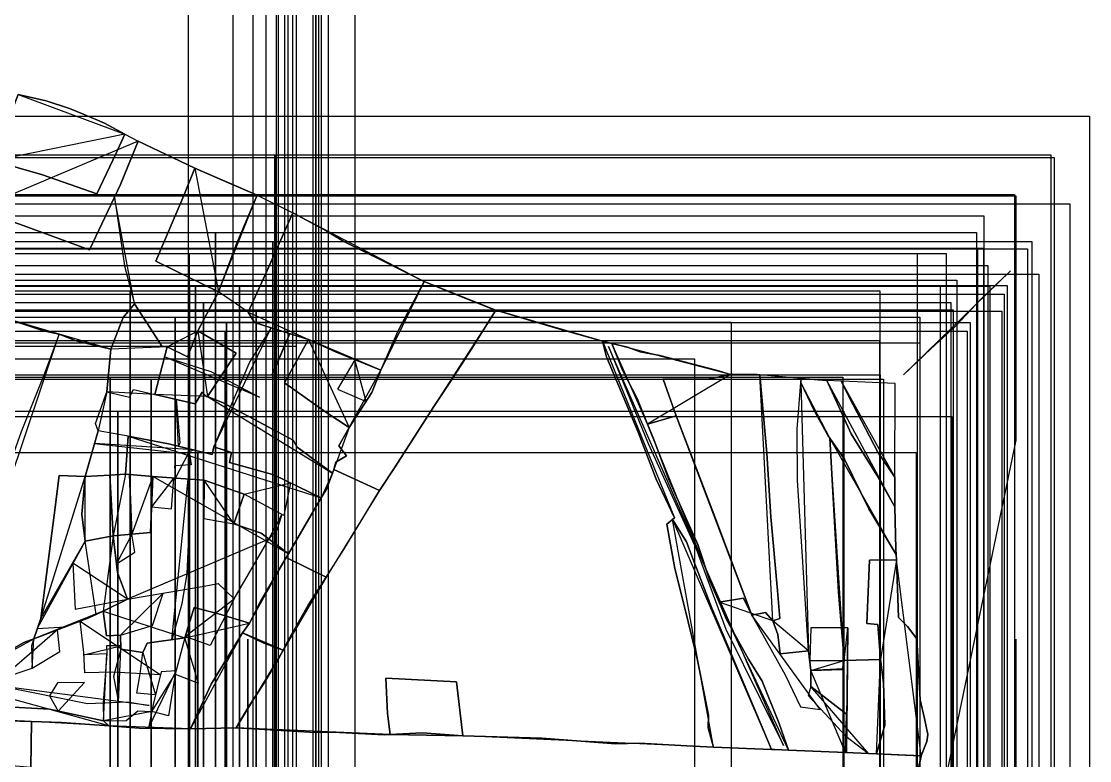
# Model space of a CAD drawing. Extents: x -6790 to 12600, y -1098 to 2171.
# Drawn here: x 893.7 to 1089.3, y 618.6 to 754 of the extents above; entities that cross this region are included whole.
import ezdxf

# ---------------------------------------------------------------- set-up
doc = ezdxf.new("R2010")
doc.units = 0

msp = doc.modelspace()

# ---------------------------------------------------------------- linework, layer by layer
for points in [[(-27.13, -2.81), (-27.13, 1314.19), (941.87, 1314.19), (941.87, -2.81), (-27.13, -2.81)], [(-21.44, -2.76), (-21.44, 1314.24), (947.56, 1314.24), (947.56, -2.76), (-21.44, -2.76)], [(-20.89, -4.65), (-20.89, 1312.35), (948.11, 1312.35), (948.11, -4.65), (-20.89, -4.65)], [(-19.15, -2.79), (-19.15, 1314.21), (949.85, 1314.21), (949.85, -2.79), (-19.15, -2.79)], [(-25.01, -6.95), (-25.01, 1310.05), (943.99, 1310.05), (943.99, -6.95), (-25.01, -6.95)], [(-30.54, -8.83), (-30.54, 1308.17), (938.46, 1308.17), (938.46, -8.83), (-30.54, -8.83)], [(-20.41, -9.69), (-20.41, 1307.31), (948.59, 1307.31), (948.59, -9.69), (-20.41, -9.69)], [(-20.41, -9.69), (-20.41, 1307.31), (948.59, 1307.31), (948.59, -9.69), (-20.41, -9.69)], [(-25.66, -10.58), (-25.66, 1306.42), (943.34, 1306.42), (943.34, -10.58), (-25.66, -10.58)], [(-21.91, -10.87), (-21.91, 1306.13), (947.09, 1306.13), (947.09, -10.87), (-21.91, -10.87)], [(-21.47, -12.37), (-21.47, 1304.63), (947.53, 1304.63), (947.53, -12.37), (-21.47, -12.37)], [(-44.73, -13.6), (-44.73, 1303.4), (924.27, 1303.4), (924.27, -13.6), (-44.73, -13.6)], [(-27.13, -14.33), (-27.13, 1302.67), (941.87, 1302.67), (941.87, -14.33), (-27.13, -14.33)], [(-26.52, -14.12), (-26.52, 1302.88), (942.48, 1302.88), (942.48, -14.12), (-26.52, -14.12)], [(-28.62, -15.9), (-28.62, 1301.1), (940.38, 1301.1), (940.38, -15.9), (-28.62, -15.9)], [(-28.25, -14.91), (-28.25, 1302.09), (940.75, 1302.09), (940.75, -14.91), (-28.25, -14.91)], [(-21.4, -15.15), (-21.4, 1301.85), (947.6, 1301.85), (947.6, -15.15), (-21.4, -15.15)], [(-14.26, -14.66), (-14.26, 1302.34), (954.74, 1302.34), (954.74, -14.66), (-14.26, -14.66)], [(-30.56, -21.15), (-30.56, 1295.85), (938.44, 1295.85), (938.44, -21.15), (-30.56, -21.15)], [(-36.58, -22.78), (-36.58, 1294.22), (932.42, 1294.22), (932.42, -22.78), (-36.58, -22.78)], [(-32.89, -25.09), (-32.89, 1291.91), (936.11, 1291.91), (936.11, -25.09), (-32.89, -25.09)], [(893.12, 740.6), (898.23, 739.43), (902.51, 738.02), (905.22, 736.96), (908.95, 735.37), (912.68, 733.34), (911.08, 729.89), (907.52, 722.43), (897.57, 725.92), (888.61, 728.48), (888.97, 729.51), (890.3, 733.37), (893.12, 740.6)], [(890.3, 733.37), (888.97, 729.51), (888.61, 728.48), (897.57, 725.92), (907.52, 722.43), (911.08, 729.89), (912.68, 733.34), (908.95, 735.37), (905.22, 736.96), (902.51, 738.02), (898.23, 739.43), (893.12, 740.6), (890.3, 733.37)], [(912.68, 733.34), (908.95, 735.37), (905.22, 736.96), (902.51, 738.02), (898.23, 739.43), (893.12, 740.6), (912.68, 733.34)], [(-7.08, 736.63), (1089.28, 736.63), (1089.28, -7.08), (-7.08, -7.08), (-7.08, 736.63)], [(885.53, 719.58), (887.85, 726.27), (888.61, 728.48), (897.57, 725.92), (907.52, 722.43), (911.08, 729.89), (912.68, 733.34), (915.08, 732.05), (911.84, 724.1), (906.21, 712.14), (894.05, 716.63), (885.53, 719.58)], [(887.85, 726.27), (888.61, 728.48), (897.57, 725.92), (907.52, 722.43), (911.08, 729.89), (912.68, 733.34), (915.08, 732.05), (911.84, 724.1), (906.21, 712.14), (894.05, 716.63), (885.53, 719.58), (887.85, 726.27)], [(885.53, 719.58), (894.05, 716.63), (906.21, 712.14), (911.84, 724.1), (915.08, 732.05), (885.53, 719.58)], [(888.61, 728.48), (897.57, 725.92), (907.52, 722.43), (911.08, 729.89), (912.68, 733.34), (888.61, 728.48)], [(915.08, 732.05), (922.76, 728.41), (925.47, 727.12), (915.08, 732.05)], [(962.98, 0), (0, 0), (0, 729.55), (962.98, 729.55), (1082.21, 729.55), (1082.21, 684.35), (1082.21, 647.53), (1082.21, 629.33), (1082.21, 621.61), (1082.21, 608.99), (1082.21, 143.11), (1082.21, 79.56), (1082.21, 36.87), (1082.21, 0), (962.98, 0)], [(940.12, 729.55), (940.12, 684.35), (940.12, 647.53), (940.12, 608.99), (940.12, 143.11), (940.12, 79.56), (940.12, 36.87), (940.12, 0), (940.12, 729.55)], [(-7, 729.06), (1082.8, 729.06), (1082.8, -7), (-7, -7), (-7, 729.06)], [(929.8, 704.46), (921.55, 708.49), (918.31, 710.08), (923.44, 722.08), (925.47, 727.12), (929.8, 704.46)], [(929.8, 704.46), (933.18, 713.4), (936.87, 722.17), (931.64, 724.4), (925.47, 727.12), (923.44, 722.08), (918.31, 710.08), (921.55, 708.49), (929.8, 704.46)], [(921.55, 708.49), (929.8, 704.46), (933.18, 713.4), (936.87, 722.17), (931.64, 724.4), (925.47, 727.12), (923.44, 722.08), (918.31, 710.08), (921.55, 708.49)], [(925.47, 727.12), (931.64, 724.4), (936.87, 722.17), (925.47, 727.12)], [(-6.94, 722.27), (1075.52, 722.27), (1075.52, -6.94), (-6.94, -6.94), (-6.94, 722.27)], [(-6.94, 722.27), (1075.52, 722.27), (1075.52, -6.94), (-6.94, -6.94), (-6.94, 722.27)], [(935.17, 0), (0, 0), (0, 722.06), (957.79, 722.06), (1075.8, 722.06), (1075.8, 677.32), (935.17, 0)], [(910.75, 721.79), (912.58, 709.22), (914.41, 702.26), (910.75, 721.79)], [(936.87, 722.17), (933.18, 713.4), (929.8, 704.46), (936.87, 722.17)], [(935.25, 700.72), (929.8, 704.46), (933.18, 713.4), (936.87, 722.17), (943.38, 718.95), (938.68, 708.39), (935.25, 700.72)], [(929.8, 704.46), (933.18, 713.4), (936.87, 722.17), (943.38, 718.95), (938.68, 708.39), (935.25, 700.72), (929.8, 704.46)], [(-6.92, 720.6), (1085.66, 720.6), (1085.66, -6.92), (-6.92, -6.92), (-6.92, 720.6)], [(-6.9, 718.36), (1069.9, 718.36), (1069.9, -6.9), (-6.9, -6.9), (-6.9, 718.36)], [(935.25, 700.72), (938.68, 708.39), (943.38, 718.95), (935.25, 700.72)], [(967.44, 706.36), (963.55, 708.29), (952.73, 713.66), (949.62, 715.58), (943.65, 718.81), (943.38, 718.95), (938.68, 708.39), (935.25, 700.72), (936.37, 698.86), (939.45, 697.9), (946.28, 695.77), (951.24, 693.47), (959.49, 690.12), (962.68, 697.31), (967.44, 706.36)], [(935.25, 700.72), (938.68, 708.39), (943.38, 718.95), (943.65, 718.81), (949.62, 715.58), (952.73, 713.66), (963.55, 708.29), (967.44, 706.36), (962.68, 697.31), (959.49, 690.12), (951.24, 693.47), (946.28, 695.77), (939.45, 697.9), (936.37, 698.86), (935.25, 700.72)], [(967.44, 706.36), (963.55, 708.29), (952.73, 713.66), (949.62, 715.58), (943.65, 718.81), (943.38, 718.95), (967.44, 706.36)], [(951.67, 0), (0, 0), (0, 715.33), (951.67, 715.33), (1068.58, 715.33), (1068.58, 671.01), (1068.58, 634.91), (1068.58, 617.06), (1068.58, 609.49), (1068.58, 597.12), (1068.58, 140.32), (1068.58, 78.01), (1068.58, 36.15), (1068.58, 0), (951.67, 0)], [(951.67, 0), (0, 0), (0, 715.33), (951.67, 715.33), (1068.58, 715.33), (1068.58, 671.01), (1068.58, 634.91), (1068.58, 617.06), (1068.58, 609.49), (1068.58, 597.12), (1068.58, 140.32), (1068.58, 78.01), (1068.58, 36.15), (1068.58, 0), (951.67, 0)], [(929.26, 715.33), (929.26, 671.01), (929.26, 634.91), (929.26, 597.12), (929.26, 140.32), (929.26, 78.01), (929.26, 36.15), (929.26, 0), (929.26, 715.33)], [(929.26, 715.33), (929.26, 671.01), (929.26, 634.91), (929.26, 597.12), (929.26, 140.32), (929.26, 78.01), (929.26, 36.15), (929.26, 0), (929.26, 715.33)], [(-6.84, 712.46), (1069.85, 712.46), (1069.85, -6.84), (-6.84, -6.84), (-6.84, 712.46)], [(-6.84, 712.33), (1068.74, 712.33), (1068.74, -6.84), (-6.84, -6.84), (-6.84, 712.33)], [(-6.84, 712.33), (1077.89, 712.33), (1077.89, -6.84), (-6.84, -6.84), (-6.84, 712.33)], [(962.1, 0), (0, 0), (0, 713.68), (962.1, 713.68), (1078.73, 713.68), (1078.73, 669.46), (1078.73, 633.44), (1078.73, 615.64), (1078.73, 608.09), (1078.73, 595.74), (1078.73, 140), (1078.73, 77.83), (1078.73, 36.07), (1078.73, 0), (962.1, 0)], [(939.74, 713.68), (939.74, 669.46), (939.74, 633.44), (939.74, 595.74), (939.74, 140), (939.74, 77.83), (939.74, 36.07), (939.74, 0), (939.74, 713.68)], [(-6.84, 711.5), (1057.72, 711.5), (1057.72, -6.84), (-6.84, -6.84), (-6.84, 711.5)], [(946.73, 0), (0, 0), (0, 711.46), (946.73, 711.46), (1063, 711.46), (1063, 667.37), (1063, 631.47), (1063, 613.72), (1063, 606.19), (1063, 593.88), (1063, 139.56), (1063, 77.59), (1063, 35.96), (1063, 0), (946.73, 0)], [(924.43, 711.46), (924.43, 667.37), (924.43, 631.47), (924.43, 593.88), (924.43, 139.56), (924.43, 77.59), (924.43, 35.96), (924.43, 0), (924.43, 711.46)], [(-6.81, 709.32), (1070.67, 709.32), (1070.67, -6.81), (-6.81, -6.81), (-6.81, 709.32)], [(1055.21, 689.3), (1060.22, 694.05), (1064.7, 698.18), (1069.53, 703.31), (1074.82, 708.33), (1055.21, 689.3)], [(-6.8, 707.71), (1080, 707.71), (1080, -6.8), (-6.8, -6.8), (-6.8, 707.71)], [(-6.79, 706.62), (1064.98, 706.62), (1064.98, -6.79), (-6.79, -6.79), (-6.79, 706.62)], [(959.3, 668.11), (950.94, 671.95), (951.25, 673.28), (953.25, 674.47), (951.83, 676.27), (953.72, 679.63), (957.85, 686.01), (959.49, 690.12), (962.68, 697.31), (967.44, 706.36), (973.57, 703.84), (980.33, 701.17), (980.6, 701.09), (976.04, 693.89), (972.3, 688.05), (969.21, 683.46), (962.15, 672.42), (959.3, 668.11)], [(959.3, 668.11), (962.15, 672.42), (969.21, 683.46), (972.3, 688.05), (976.04, 693.89), (980.6, 701.09), (980.33, 701.17), (973.57, 703.84), (967.44, 706.36), (962.68, 697.31), (959.49, 690.12), (957.85, 686.01), (953.72, 679.63), (951.83, 676.27), (953.25, 674.47), (951.25, 673.28), (950.94, 671.95), (959.3, 668.11)], [(959.49, 690.12), (962.68, 697.31), (967.44, 706.36), (959.49, 690.12)], [(967.44, 706.36), (973.57, 703.84), (980.33, 701.17), (980.6, 701.09), (967.44, 706.36)], [(-6.78, 705.66), (1074.19, 705.66), (1074.19, -6.78), (-6.78, -6.78), (-6.78, 705.66)], [(947.69, 0), (0, 0), (0, 705.61), (947.69, 705.61), (1063, 705.61), (1063, 661.89), (1063, 626.28), (1063, 608.68), (1063, 601.22), (1063, 589.01), (1063, 138.42), (1063, 76.95), (1063, 35.66), (1063, 0), (947.69, 0)], [(946.6, 0), (0, 0), (0, 705.49), (946.6, 705.49), (1061.9, 705.49), (1061.9, 661.78), (1061.9, 626.17), (1061.9, 608.57), (1061.9, 601.11), (1061.9, 588.9), (1061.9, 138.39), (1061.9, 76.94), (1061.9, 35.66), (1061.9, 0), (946.6, 0)], [(955.75, 0), (0, 0), (0, 705.49), (955.75, 705.49), (1071.04, 705.49), (1071.04, 661.78), (1071.04, 626.17), (1071.04, 608.57), (1071.04, 601.11), (1071.04, 588.9), (1071.04, 138.39), (1071.04, 76.94), (1071.04, 35.66), (1071.04, 0), (955.75, 0)], [(935.72, 0), (0, 0), (0, 704.66), (935.72, 704.66), (1050.88, 704.66), (1050.88, 661), (1050.88, 625.44), (1050.88, 607.86), (1050.88, 600.41), (1050.88, 588.21), (1050.88, 138.23), (1050.88, 76.85), (1050.88, 35.61), (1050.88, 0), (935.72, 0)], [(913.64, 704.66), (913.64, 661), (913.64, 625.44), (913.64, 588.21), (913.64, 138.23), (913.64, 76.85), (913.64, 35.61), (913.64, 0), (913.64, 704.66)], [(924.5, 705.49), (924.5, 661.78), (924.5, 626.17), (924.5, 588.9), (924.5, 138.39), (924.5, 76.94), (924.5, 35.66), (924.5, 0), (924.5, 705.49)], [(925.58, 705.61), (925.58, 661.89), (925.58, 626.28), (925.58, 589.01), (925.58, 138.42), (925.58, 76.95), (925.58, 35.66), (925.58, 0), (925.58, 705.61)], [(929.8, 704.46), (926, 697.34), (933.03, 693.24), (927.79, 685.33), (930.65, 684.15), (943.45, 677.32), (944.17, 676.01), (950.68, 671.28), (950.94, 671.95), (951.25, 673.28), (953.25, 674.47), (951.83, 676.27), (953.72, 679.63), (949.45, 682.44), (941.86, 687.81), (946.28, 695.77), (939.45, 697.9), (936.37, 698.86), (935.25, 700.72), (929.8, 704.46)], [(935.25, 700.72), (929.8, 704.46), (926, 697.34), (933.03, 693.24), (927.79, 685.33), (930.65, 684.15), (943.45, 677.32), (944.17, 676.01), (950.68, 671.28), (950.94, 671.95), (951.25, 673.28), (953.25, 674.47), (951.83, 676.27), (953.72, 679.63), (949.45, 682.44), (941.86, 687.81), (946.28, 695.77), (939.45, 697.9), (936.37, 698.86), (935.25, 700.72)], [(933.64, 705.49), (933.64, 661.78), (933.64, 626.17), (933.64, 588.9), (933.64, 138.39), (933.64, 76.94), (933.64, 35.66), (933.64, 0), (933.64, 705.49)], [(-6.76, 704.06), (1073.61, 704.06), (1073.61, -6.76), (-6.76, -6.76), (-6.76, 704.06)], [(949.05, 0), (0, 0), (0, 702.5), (949.05, 702.5), (1063.86, 702.5), (1063.86, 658.98), (1063.86, 623.52), (1063.86, 605.99), (1063.86, 598.57), (1063.86, 586.41), (1063.86, 137.81), (1063.86, 76.61), (1063.86, 35.51), (1063.86, 0), (949.05, 0)], [(920.42, 694.4), (919.41, 694.54), (917.34, 697.74), (914.41, 702.26), (912.32, 699.8), (910.1, 693.96), (909.36, 686.19), (913.49, 685.21), (914.25, 686.57), (918.13, 685.67), (920.42, 694.4)], [(920.42, 694.4), (919.41, 694.54), (917.34, 697.74), (914.41, 702.26), (912.32, 699.8), (910.1, 693.96), (909.36, 686.19), (913.49, 685.21), (914.25, 686.57), (918.13, 685.67), (920.42, 694.4)], [(910.1, 693.96), (912.32, 699.8), (914.41, 702.26), (917.34, 697.74), (919.41, 694.54), (920.42, 694.4), (910.1, 693.96)], [(927.04, 702.5), (927.04, 658.98), (927.04, 623.52), (927.04, 586.41), (927.04, 137.81), (927.04, 76.61), (927.04, 35.51), (927.04, 0), (927.04, 702.5)], [(-6.74, 701.17), (1064.32, 701.17), (1064.32, -6.74), (-6.74, -6.74), (-6.74, 701.17)], [(958.65, 0), (0, 0), (0, 700.91), (958.65, 700.91), (1073.2, 700.91), (1073.2, 657.49), (1073.2, 622.11), (1073.2, 604.63), (1073.2, 597.21), (1073.2, 585.09), (1073.2, 137.49), (1073.2, 76.44), (1073.2, 35.43), (1073.2, 0), (958.65, 0)], [(1000.13, 695.46), (1000.86, 692.58), (1006.61, 678.75), (1009.94, 670.19), (1013.3, 663.1), (1012.89, 662.78), (1011.86, 661.95), (1013.37, 653.81), (1015.22, 646.32), (1017.52, 637.01), (1019.51, 626.94), (1019.47, 624.61), (1020.4, 621.11), (1015.56, 621.32), (1006.84, 621.83), (1002.54, 621.68), (988.99, 622.74), (974.53, 623.18), (973.37, 633.06), (960.45, 633.71), (960.73, 627.26), (961.22, 623.44), (960.13, 623.38), (951.93, 623.79), (946.47, 623.85), (933.04, 624.62), (935.29, 628.49), (938.09, 632.78), (940.74, 637.16), (941.61, 638.83), (942.38, 640.31), (946.19, 647.07), (949.5, 652.22), (952.77, 657.3), (955.29, 661.52), (958.58, 667.02), (959.3, 668.11), (962.15, 672.42), (969.21, 683.46), (972.3, 688.05), (976.04, 693.89), (980.6, 701.09), (991.46, 697.86), (1000.13, 695.46)], [(959.3, 668.11), (962.15, 672.42), (969.21, 683.46), (972.3, 688.05), (976.04, 693.89), (980.6, 701.09), (991.46, 697.86), (1000.13, 695.46), (1000.86, 692.58), (1006.61, 678.75), (1009.94, 670.19), (1013.3, 663.1), (1012.89, 662.78), (1011.86, 661.95), (1013.37, 653.81), (1015.22, 646.32), (1017.52, 637.01), (1019.51, 626.94), (1019.47, 624.61), (1020.4, 621.11), (1015.56, 621.32), (1006.84, 621.83), (1002.54, 621.68), (988.99, 622.74), (974.53, 623.18), (973.37, 633.06), (960.45, 633.71), (960.73, 627.26), (961.22, 623.44), (960.13, 623.38), (951.93, 623.79), (946.47, 623.85), (933.04, 624.62), (935.29, 628.49), (938.09, 632.78), (940.74, 637.16), (941.61, 638.83), (942.38, 640.31), (946.19, 647.07), (949.5, 652.22), (952.77, 657.3), (955.29, 661.52), (958.58, 667.02), (959.3, 668.11)], [(946.28, 695.77), (939.45, 697.9), (936.37, 698.86), (935.25, 700.72), (946.28, 695.77)], [(936.69, 700.91), (936.69, 657.49), (936.69, 622.11), (936.69, 585.09), (936.69, 137.49), (936.69, 76.44), (936.69, 35.43), (936.69, 0), (936.69, 700.91)], [(959.3, 668.11), (962.15, 672.42), (969.21, 683.46), (972.3, 688.05), (976.04, 693.89), (980.6, 701.09), (959.3, 668.11)], [(980.6, 701.09), (991.46, 697.86), (1000.13, 695.46), (980.6, 701.09)], [(-6.71, 698.93), (1023.67, 698.93), (1023.67, -6.71), (-6.71, -6.71), (-6.71, 698.93)], [(943.82, 0), (0, 0), (0, 699.83), (943.82, 699.83), (1058.2, 699.83), (1058.2, 656.47), (1058.2, 621.15), (1058.2, 603.69), (1058.2, 596.29), (1058.2, 584.18), (1058.2, 137.28), (1058.2, 76.32), (1058.2, 35.37), (1058.2, 0), (943.82, 0)], [(953.19, 0), (0, 0), (0, 698.88), (953.19, 698.88), (1067.41, 698.88), (1067.41, 655.58), (1067.41, 620.31), (1067.41, 602.87), (1067.41, 595.48), (1067.41, 583.39), (1067.41, 137.1), (1067.41, 76.22), (1067.41, 35.32), (1067.41, 0), (953.19, 0)], [(878.96, 632.32), (874.85, 631.28), (865.7, 631.28), (870.34, 643.79), (874.45, 656.59), (879.76, 673.15), (884.44, 686.67), (887.85, 696.56), (889.37, 700.04), (889.38, 700.05), (897.78, 697.34), (900.64, 696.74), (897.96, 689.53), (893.66, 678.86), (888.63, 664.75), (887.01, 658.2), (884.56, 651.63), (881.82, 640.99), (878.96, 632.32)], [(865.7, 631.28), (870.34, 643.79), (874.45, 656.59), (879.76, 673.15), (884.44, 686.67), (887.85, 696.56), (889.37, 700.04), (889.38, 700.05), (897.78, 697.34), (900.64, 696.74), (897.96, 689.53), (893.66, 678.86), (888.63, 664.75), (887.01, 658.2), (884.56, 651.63), (881.82, 640.99), (878.96, 632.32), (874.85, 631.28), (865.7, 631.28)], [(889.37, 700.04), (889.38, 700.05), (897.78, 697.34), (900.64, 696.74), (889.37, 700.04)], [(921.89, 699.83), (921.89, 656.47), (921.89, 621.15), (921.89, 584.18), (921.89, 137.28), (921.89, 76.32), (921.89, 35.37), (921.89, 0), (921.89, 699.83)], [(931.29, 698.88), (931.29, 655.58), (931.29, 620.31), (931.29, 583.39), (931.29, 137.1), (931.29, 76.22), (931.29, 35.32), (931.29, 0), (931.29, 698.88)], [(952.89, 0), (0, 0), (0, 697.29), (952.89, 697.29), (1066.84, 697.29), (1066.84, 654.09), (1066.84, 618.9), (1066.84, 601.5), (1066.84, 594.13), (1066.84, 582.06), (1066.84, 136.78), (1066.84, 76.05), (1066.84, 35.24), (1066.84, 0), (952.89, 0)], [(900.64, 696.74), (897.96, 689.53), (893.66, 678.86), (888.63, 664.75), (887.01, 658.2), (884.56, 651.63), (881.82, 640.99), (878.96, 632.32), (900.64, 696.74)], [(910.1, 693.96), (903.73, 695.5), (900.64, 696.74), (897.96, 689.53), (893.66, 678.86), (888.63, 664.75), (887.01, 658.2), (884.56, 651.63), (881.82, 640.99), (878.96, 632.32), (881.23, 632.89), (882.88, 633.83), (894.16, 640.27), (895.99, 640.96), (897.28, 644.68), (899.04, 658.38), (899.71, 663.58), (900.64, 670.83), (905.4, 670.63), (907.75, 679.02), (907.29, 680.38), (909.36, 686.19), (910.1, 693.96)], [(910.1, 693.96), (903.73, 695.5), (900.64, 696.74), (897.96, 689.53), (893.66, 678.86), (888.63, 664.75), (887.01, 658.2), (884.56, 651.63), (881.82, 640.99), (878.96, 632.32), (881.23, 632.89), (882.88, 633.83), (894.16, 640.27), (895.99, 640.96), (897.28, 644.68), (899.04, 658.38), (899.71, 663.58), (900.64, 670.83), (905.4, 670.63), (907.75, 679.02), (907.29, 680.38), (909.36, 686.19), (910.1, 693.96)], [(900.64, 696.74), (903.73, 695.5), (910.1, 693.96), (900.64, 696.74)], [(918.13, 685.67), (925.51, 683.97), (926.81, 686.13), (927.71, 685.2), (927.79, 685.33), (933.03, 693.24), (926, 697.34), (924.12, 692.54), (920.42, 694.4), (918.13, 685.67)], [(925.51, 683.97), (918.13, 685.67), (920.42, 694.4), (924.12, 692.54), (926, 697.34), (933.03, 693.24), (927.79, 685.33), (927.71, 685.2), (926.81, 686.13), (925.51, 683.97)], [(926, 697.34), (924.12, 692.54), (920.42, 694.4), (926, 697.34)], [(927.79, 685.33), (933.03, 693.24), (926, 697.34), (927.79, 685.33)], [(939.45, 697.9), (935.56, 691.69), (931.65, 682.6), (928.94, 676.12), (939.45, 697.9)], [(931.04, 697.29), (931.04, 654.09), (931.04, 618.9), (931.04, 582.06), (931.04, 136.78), (931.04, 76.05), (931.04, 35.24), (931.04, 0), (931.04, 697.29)], [(942.86, 696.84), (940.28, 690.81), (939.59, 689.21), (942.86, 696.84)], [(-6.68, 695.53), (1050.8, 695.53), (1050.8, -6.68), (-6.68, -6.68), (-6.68, 695.53)], [(-6.68, 695.15), (1058.21, 695.15), (1058.21, -6.68), (-6.68, -6.68), (-6.68, 695.15)], [(944.1, 694.44), (0, 694.44), (0, 0), (944.1, 0), (944.1, 694.44)], [(953.72, 679.63), (949.45, 682.44), (941.86, 687.81), (946.28, 695.77), (953.72, 679.63)], [(953.72, 679.63), (949.45, 682.44), (941.86, 687.81), (946.28, 695.77), (951.24, 693.47), (959.49, 690.12), (957.85, 686.01), (953.72, 679.63)], [(953.72, 679.63), (957.85, 686.01), (959.49, 690.12), (951.24, 693.47), (946.28, 695.77), (941.86, 687.81), (949.45, 682.44), (953.72, 679.63)], [(946.28, 695.77), (951.24, 693.47), (959.49, 690.12), (946.28, 695.77)], [(1013.3, 663.1), (1009.94, 670.19), (1006.61, 678.75), (1000.86, 692.58), (1000.13, 695.46), (1013.3, 663.1)], [(1021.44, 647.64), (1019.74, 651.56), (1017.57, 658.18), (1015.67, 662.44), (1012.19, 670.23), (1009.51, 677.43), (1008.35, 680.25), (1006.44, 684.91), (1003.76, 690.14), (1001.81, 694.99), (1000.13, 695.46), (1000.86, 692.58), (1006.61, 678.75), (1009.94, 670.19), (1013.3, 663.1), (1012.89, 662.78), (1015.49, 658.68), (1017.02, 654.67), (1020.11, 646.56), (1023.69, 638.08), (1028.35, 627.06), (1031.03, 620.67), (1031.65, 620.64), (1034.15, 620.53), (1032.44, 625.41), (1029.35, 633.18), (1026.85, 637.21), (1022.82, 644.46), (1021.44, 647.64)], [(1006.44, 684.91), (1008.35, 680.25), (1009.51, 677.43), (1012.19, 670.23), (1015.67, 662.44), (1017.57, 658.18), (1019.74, 651.56), (1021.44, 647.64), (1022.82, 644.46), (1026.85, 637.21), (1029.35, 633.18), (1032.44, 625.41), (1034.15, 620.53), (1031.65, 620.64), (1031.03, 620.67), (1028.35, 627.06), (1023.69, 638.08), (1020.11, 646.56), (1017.02, 654.67), (1015.49, 658.68), (1012.89, 662.78), (1013.3, 663.1), (1009.94, 670.19), (1006.61, 678.75), (1000.86, 692.58), (1000.13, 695.46), (1001.81, 694.99), (1003.76, 690.14), (1006.44, 684.91)], [(1001.22, 694.45), (1008.44, 676.69), (1017.22, 657.39), (1022.66, 642.73), (1029.11, 629.74), (1033.24, 621.42), (1001.22, 694.45)], [(1001.81, 694.99), (1003.76, 690.14), (1006.44, 684.91), (1008.35, 680.25), (1001.81, 694.99)], [(1023.56, 689.35), (1020.93, 690.12), (1010.61, 692.84), (1007, 693.46), (1004.68, 694.33), (1001.81, 694.99), (1003.76, 690.14), (1006.44, 684.91), (1008.35, 680.25), (1013.56, 681.76), (1011.22, 688.51), (1019.62, 688.57), (1023.56, 689.35)], [(1001.81, 694.99), (1004.68, 694.33), (1007, 693.46), (1010.61, 692.84), (1020.93, 690.12), (1023.56, 689.35), (1001.81, 694.99)], [(1006.44, 684.91), (1008.35, 680.25), (1013.56, 681.76), (1011.22, 688.51), (1019.62, 688.57), (1023.56, 689.35), (1020.93, 690.12), (1010.61, 692.84), (1007, 693.46), (1004.68, 694.33), (1001.81, 694.99), (1003.76, 690.14), (1006.44, 684.91)], [(919.94, 692.56), (928.42, 689.89), (936, 685.87), (937.33, 685.16), (919.94, 692.56)], [(903.83, 0), (0, 0), (0, 692.21), (903.83, 692.21), (1016.96, 692.21), (1016.96, 649.33), (1016.96, 614.39), (1016.96, 597.12), (1016.96, 589.8), (1016.96, 577.82), (1016.96, 135.79), (1016.96, 75.49), (1016.96, 34.99), (1016.96, 0), (903.83, 0)], [(954.77, 692.04), (951.59, 686.65), (956.82, 684.42), (954.77, 692.04)], [(-6.62, 689.25), (1050.92, 689.25), (1050.92, -6.62), (-6.62, -6.62), (-6.62, 689.25)], [(931.54, 0), (0, 0), (0, 688.85), (931.54, 688.85), (1044.12, 688.85), (1044.12, 646.17), (1044.12, 611.4), (1044.12, 594.22), (1044.12, 586.93), (1044.12, 575.01), (1044.12, 135.13), (1044.12, 75.12), (1044.12, 34.82), (1044.12, 0), (931.54, 0)], [(939.02, 0), (0, 0), (0, 688.47), (939.02, 688.47), (1051.54, 688.47), (1051.54, 645.81), (1051.54, 611.07), (1051.54, 593.89), (1051.54, 586.61), (1051.54, 574.7), (1051.54, 135.05), (1051.54, 75.08), (1051.54, 34.8), (1051.54, 0), (939.02, 0)], [(909.96, 688.85), (909.96, 646.17), (909.96, 611.4), (909.96, 575.01), (909.96, 135.13), (909.96, 75.12), (909.96, 34.82), (909.96, 0), (909.96, 688.85)], [(917.45, 688.47), (917.45, 645.81), (917.45, 611.07), (917.45, 574.7), (917.45, 135.05), (917.45, 75.08), (917.45, 34.8), (917.45, 0), (917.45, 688.47)], [(959.49, 690.12), (957.85, 686.01), (953.72, 679.63), (959.49, 690.12)], [(1008.35, 680.25), (1013.56, 681.76), (1011.22, 688.51), (1019.62, 688.57), (1023.56, 689.35), (1008.35, 680.25)], [(1023.56, 689.35), (1028.39, 689.31), (1028.88, 689.27), (1030.21, 674.94), (1030.91, 663.29), (1032.11, 649.81), (1032.57, 644.65), (1031.26, 644.23), (1029.92, 645.75), (1027.46, 645.24), (1025.91, 648.4), (1021.44, 647.64), (1019.74, 651.56), (1017.57, 658.18), (1015.67, 662.44), (1012.19, 670.23), (1009.51, 677.43), (1008.35, 680.25), (1013.56, 681.76), (1011.22, 688.51), (1019.62, 688.57), (1023.56, 689.35)], [(1031.26, 644.23), (1032.57, 644.65), (1032.11, 649.81), (1030.91, 663.29), (1030.21, 674.94), (1028.88, 689.27), (1028.39, 689.31), (1023.56, 689.35), (1019.62, 688.57), (1011.22, 688.51), (1013.56, 681.76), (1008.35, 680.25), (1009.51, 677.43), (1012.19, 670.23), (1015.67, 662.44), (1017.57, 658.18), (1019.74, 651.56), (1021.44, 647.64), (1025.91, 648.4), (1027.46, 645.24), (1029.92, 645.75), (1031.26, 644.23)], [(1028.88, 689.27), (1028.39, 689.31), (1023.56, 689.35), (1028.88, 689.27)], [(1028.88, 689.27), (1030.21, 674.94), (1030.91, 663.29), (1032.11, 649.81), (1032.57, 644.65), (1031.26, 644.23), (1028.88, 689.27)], [(1036.49, 688.6), (1028.88, 689.27), (1030.21, 674.94), (1030.91, 663.29), (1032.11, 649.81), (1032.57, 644.65), (1031.26, 644.23), (1032.2, 641.7), (1032.64, 638.19), (1037.84, 638.76), (1036.71, 655.96), (1035.79, 669.9), (1035.71, 679.31), (1036.43, 687.87), (1036.49, 688.6)], [(1036.43, 687.87), (1036.49, 688.6), (1028.88, 689.27), (1030.21, 674.94), (1030.91, 663.29), (1032.11, 649.81), (1032.57, 644.65), (1031.26, 644.23), (1032.2, 641.7), (1032.64, 638.19), (1037.84, 638.76), (1036.71, 655.96), (1035.79, 669.9), (1035.71, 679.31), (1036.43, 687.87)], [(1041.19, 688.26), (1036.49, 688.6), (1036.43, 687.87), (1038.94, 682.64), (1041.44, 678.13), (1041.75, 677.69), (1044.41, 673.82), (1048.83, 664.75), (1053.86, 656.39), (1053.81, 657.38), (1053.64, 665.08), (1050.35, 670.9), (1045.61, 678.5), (1041.19, 688.26)], [(1041.75, 677.69), (1041.44, 678.13), (1038.94, 682.64), (1036.43, 687.87), (1036.49, 688.6), (1041.19, 688.26), (1045.61, 678.5), (1050.35, 670.9), (1053.64, 665.08), (1053.81, 657.38), (1053.86, 656.39), (1048.83, 664.75), (1044.41, 673.82), (1041.75, 677.69)], [(907.75, 679.02), (907.29, 680.38), (909.36, 686.19), (913.49, 685.21), (914.25, 686.57), (918.13, 685.67), (925.51, 683.97), (926.81, 686.13), (927.71, 685.2), (927.79, 685.33), (930.65, 684.15), (943.45, 677.32), (944.17, 676.01), (950.68, 671.28), (949.62, 668.48), (948.62, 666.77), (939.95, 670.96), (931.81, 673.24), (932.16, 675.06), (928.94, 676.12), (928.64, 674.68), (920.67, 676.65), (913.23, 678.06), (907.75, 679.02)], [(913.23, 678.06), (907.75, 679.02), (907.29, 680.38), (909.36, 686.19), (913.49, 685.21), (914.25, 686.57), (918.13, 685.67), (925.51, 683.97), (926.81, 686.13), (927.71, 685.2), (927.79, 685.33), (930.65, 684.15), (943.45, 677.32), (944.17, 676.01), (950.68, 671.28), (949.62, 668.48), (948.62, 666.77), (939.95, 670.96), (931.81, 673.24), (932.16, 675.06), (928.94, 676.12), (928.64, 674.68), (920.67, 676.65), (913.23, 678.06)], [(909.36, 686.19), (913.49, 685.21), (914.25, 686.57), (918.13, 685.67), (909.36, 686.19)], [(1037.84, 638.76), (1036.71, 655.96), (1035.79, 669.9), (1035.71, 679.31), (1036.43, 687.87), (1037.84, 638.76)], [(1036.43, 687.87), (1038.94, 682.64), (1041.44, 678.13), (1041.75, 677.69), (1042.65, 661.33), (1043.3, 649.51), (1044.33, 636.99), (1044.09, 635.42), (1038.23, 635.15), (1037.84, 638.76), (1036.71, 655.96), (1035.79, 669.9), (1035.71, 679.31), (1036.43, 687.87)], [(1038.23, 635.15), (1037.84, 638.76), (1036.71, 655.96), (1035.79, 669.9), (1035.71, 679.31), (1036.43, 687.87), (1038.94, 682.64), (1041.44, 678.13), (1041.75, 677.69), (1042.65, 661.33), (1043.3, 649.51), (1044.33, 636.99), (1044.06, 635.3), (1038.23, 635.15)], [(1036.43, 687.87), (1038.94, 682.64), (1041.44, 678.13), (1041.75, 677.69), (1036.43, 687.87)], [(1041.19, 688.26), (1045.61, 678.5), (1050.35, 670.9), (1053.64, 665.08), (1041.19, 688.26)], [(1043.77, 688.12), (1041.19, 688.26), (1045.61, 678.5), (1050.35, 670.9), (1053.64, 665.08), (1053.64, 665.39), (1053.61, 670.53), (1050.5, 675.13), (1045.28, 685.2), (1043.77, 688.12)], [(1041.19, 688.26), (1045.61, 678.5), (1050.35, 670.9), (1053.64, 665.08), (1053.64, 665.39), (1053.61, 670.53), (1050.5, 675.13), (1045.28, 685.2), (1043.77, 688.12), (1041.19, 688.26)], [(1053.61, 670.53), (1050.5, 675.13), (1045.28, 685.2), (1043.77, 688.12), (1053.61, 670.53)], [(1053.61, 670.53), (1053.71, 687.68), (1043.9, 688.11), (1043.77, 688.12), (1045.28, 685.2), (1050.5, 675.13), (1053.61, 670.53)], [(1053.61, 670.53), (1053.71, 687.68), (1043.9, 688.11), (1043.77, 688.12), (1053.61, 670.53)], [(1050.5, 675.13), (1053.61, 670.53), (1053.71, 687.68), (1043.9, 688.11), (1043.77, 688.12), (1045.28, 685.2), (1050.5, 675.13)], [(907.75, 679.02), (907.29, 680.38), (909.36, 686.19), (907.75, 679.02)], [(918.13, 685.67), (925.51, 683.97), (926.81, 686.13), (927.71, 685.2), (927.79, 685.33), (918.13, 685.67)], [(922.05, 684.77), (922.73, 676.85), (922.47, 676.2), (922.05, 684.77)], [(950.68, 671.28), (944.17, 676.01), (943.45, 677.32), (930.65, 684.15), (927.79, 685.33), (950.68, 671.28)], [(932.74, 0), (0, 0), (0, 682.63), (932.74, 682.63), (1044.3, 682.63), (1044.3, 640.33), (1044.3, 605.88), (1044.3, 588.85), (1044.3, 581.63), (1044.3, 569.82), (1044.3, 133.91), (1044.3, 74.45), (1044.3, 34.5), (1044.3, 0), (932.74, 0)], [(911.35, 682.63), (911.35, 640.33), (911.35, 605.88), (911.35, 569.82), (911.35, 133.91), (911.35, 74.45), (911.35, 34.5), (911.35, 0), (911.35, 682.63)], [(-6.55, 681.62), (1064.05, 681.62), (1064.05, -6.55), (-6.55, -6.55), (-6.55, 681.62)], [(1013.56, 681.76), (1017.29, 672.07), (1020.69, 663.25), (1027.46, 645.24), (1013.56, 681.76)], [(910.51, 659.78), (909.91, 670.89), (912.76, 671.06), (913.23, 678.06), (907.75, 679.02), (905.4, 670.63), (904.79, 663.74), (905.41, 658.79), (910.51, 659.78)], [(907.75, 679.02), (905.4, 670.63), (909.91, 670.89), (912.76, 671.06), (913.23, 678.06), (907.75, 679.02)], [(950.94, 671.95), (951.25, 673.28), (953.25, 674.47), (951.83, 676.27), (953.72, 679.63), (950.94, 671.95)], [(1008.35, 680.25), (1009.51, 677.43), (1012.19, 670.23), (1015.67, 662.44), (1017.57, 658.18), (1019.74, 651.56), (1021.44, 647.64), (1008.35, 680.25)], [(907.11, 676.72), (915.38, 675.79), (923.57, 674.87), (925.25, 675.52), (907.11, 676.72)], [(913.23, 678.06), (912.76, 671.06), (913.48, 671), (917.77, 670.67), (927.19, 669.97), (934.52, 667.41), (932.63, 662), (937.58, 660.26), (942.6, 656.52), (946.79, 663.65), (948.62, 666.77), (939.95, 670.96), (931.81, 673.24), (932.16, 675.06), (928.94, 676.12), (928.64, 674.68), (920.67, 676.65), (913.23, 678.06)], [(937.58, 660.26), (932.63, 662), (934.52, 667.41), (927.19, 669.97), (917.77, 670.67), (913.48, 671), (912.76, 671.06), (913.23, 678.06), (920.67, 676.65), (928.64, 674.68), (928.94, 676.12), (932.16, 675.06), (931.81, 673.24), (939.95, 670.96), (948.62, 666.77), (946.79, 663.65), (942.6, 656.52), (937.58, 660.26)], [(948.62, 666.77), (939.95, 670.96), (931.81, 673.24), (932.16, 675.06), (928.94, 676.12), (928.64, 674.68), (920.67, 676.65), (913.23, 678.06), (948.62, 666.77)], [(1041.75, 677.69), (1044.41, 673.82), (1048.83, 664.75), (1053.86, 656.39), (1041.75, 677.69)], [(1041.75, 677.69), (1042.65, 661.33), (1043.3, 649.51), (1044.33, 636.99), (1041.75, 677.69)], [(1053.92, 655.41), (1053.86, 656.39), (1048.83, 664.75), (1044.41, 673.82), (1041.75, 677.69), (1042.65, 661.33), (1043.3, 649.51), (1044.33, 636.99), (1051.02, 637.15), (1050.49, 643.53), (1048.5, 643.77), (1049.01, 655.35), (1053.92, 655.41)], [(1044.41, 673.82), (1048.83, 664.75), (1053.86, 656.39), (1053.92, 655.41), (1049.01, 655.35), (1048.5, 643.77), (1050.49, 643.53), (1051.02, 637.15), (1044.33, 636.99), (1043.3, 649.51), (1042.65, 661.33), (1041.75, 677.69), (1044.41, 673.82)], [(947.17, 0), (0, 0), (0, 675.07), (947.17, 675.07), (1057.5, 675.07), (1057.5, 633.24), (1057.5, 599.17), (1057.5, 582.33), (1057.5, 575.19), (1057.5, 563.51), (1057.5, 132.42), (1057.5, 73.62), (1057.5, 34.12), (1057.5, 0), (947.17, 0)], [(924.41, 675.19), (924.78, 672.81), (921.72, 672.63), (921.92, 670.36), (924.41, 675.19)], [(926.02, 675.07), (926.02, 633.24), (926.02, 599.17), (926.02, 563.51), (926.02, 132.42), (926.02, 73.62), (926.02, 34.12), (926.02, 0), (926.02, 675.07)], [(910.51, 659.78), (909.91, 670.89), (905.4, 670.63), (904.79, 663.74), (905.41, 658.79), (910.51, 659.78)], [(910.51, 659.78), (909.91, 670.89), (912.76, 671.06), (910.51, 659.78)], [(913.48, 671), (912.76, 671.06), (909.91, 670.89), (910.51, 659.78), (913.92, 660.09), (913.48, 671)], [(909.91, 670.89), (910.51, 659.78), (913.92, 660.09), (913.48, 671), (912.76, 671.06), (909.91, 670.89)], [(913.48, 671), (913.92, 660.09), (917.33, 660.39), (917.77, 670.67), (913.48, 671)], [(917.77, 670.67), (913.48, 671), (913.92, 660.09), (917.33, 660.39), (917.77, 670.67)], [(942.19, 655.81), (949.5, 652.22), (952.77, 657.3), (955.29, 661.52), (958.58, 667.02), (959.3, 668.11), (950.94, 671.95), (950.68, 671.28), (949.62, 668.48), (948.62, 666.77), (946.79, 663.65), (942.6, 656.52), (942.19, 655.81)], [(950.94, 671.95), (950.68, 671.28), (949.62, 668.48), (948.62, 666.77), (946.79, 663.65), (942.6, 656.52), (942.19, 655.81), (949.5, 652.22), (952.77, 657.3), (955.29, 661.52), (958.58, 667.02), (959.3, 668.11), (950.94, 671.95)], [(948.62, 666.77), (949.62, 668.48), (950.68, 671.28), (948.62, 666.77)], [(905.4, 670.63), (900.64, 670.83), (899.71, 663.58), (899.04, 658.38), (897.28, 644.68), (905.4, 670.63)], [(897.28, 644.68), (899.04, 658.38), (899.71, 663.58), (900.64, 670.83), (905.4, 670.63), (904.79, 663.74), (905.41, 658.79), (897.28, 644.68)], [(897.28, 644.68), (905.41, 658.79), (904.79, 663.74), (905.4, 670.63), (900.64, 670.83), (899.71, 663.58), (899.04, 658.38), (897.28, 644.68)], [(905.4, 670.63), (904.79, 663.74), (905.41, 658.79), (905.4, 670.63)], [(942.19, 655.81), (937.55, 647.9), (935.46, 643.81), (929.78, 645.52), (925.32, 646.67), (923.98, 642.36), (923.65, 641.12), (916.75, 640.13), (915.94, 638.45), (911.91, 639.06), (911.88, 641.63), (909.28, 641.5), (908.7, 646.02), (913.15, 648.19), (911.31, 653.08), (910.51, 659.78), (913.92, 660.09), (917.33, 660.39), (917.77, 670.67), (927.19, 669.97), (934.52, 667.41), (932.63, 662), (937.58, 660.26), (942.6, 656.52), (942.19, 655.81)], [(942.19, 655.81), (942.6, 656.52), (937.58, 660.26), (932.63, 662), (934.52, 667.41), (927.19, 669.97), (917.77, 670.67), (917.33, 660.39), (913.92, 660.09), (910.51, 659.78), (911.31, 653.08), (913.15, 648.19), (908.7, 646.02), (909.28, 641.5), (911.88, 641.63), (911.91, 639.06), (915.94, 638.45), (916.75, 640.13), (923.65, 641.12), (923.98, 642.36), (925.32, 646.67), (929.78, 645.52), (935.46, 643.81), (937.55, 647.9), (942.19, 655.81)], [(913.92, 660.09), (917.33, 660.39), (917.77, 670.67), (913.92, 660.09)], [(917.53, 665.09), (921.19, 664.71), (921.61, 670.39), (917.53, 665.09)], [(917.77, 670.67), (927.19, 669.97), (934.52, 667.41), (932.63, 662), (937.58, 660.26), (942.6, 656.52), (917.77, 670.67)], [(924.22, 670.19), (924.46, 663.44), (923.98, 652.88), (923.07, 647.35), (921.25, 640.78), (924.22, 670.19)], [(927.19, 669.97), (927.11, 662.98), (932.63, 662), (927.19, 669.97)], [(942.99, 669.49), (941.76, 663.54), (934.52, 667.41), (942.99, 669.49)], [(1053.64, 665.08), (1053.64, 665.39), (1053.61, 670.53), (1053.64, 665.08)], [(949.5, 652.22), (952.77, 657.3), (955.29, 661.52), (958.58, 667.02), (959.3, 668.11), (949.5, 652.22)], [(942.6, 656.52), (946.79, 663.65), (948.62, 666.77), (942.6, 656.52)], [(1053.64, 665.08), (1053.81, 657.38), (1053.86, 656.39), (1053.64, 665.08)], [(941.41, 663.73), (940.45, 660.83), (939.04, 659.18), (941.41, 663.73)], [(1012.89, 662.78), (1011.86, 661.95), (1013.37, 653.81), (1015.22, 646.32), (1017.52, 637.01), (1019.51, 626.94), (1019.47, 624.61), (1020.4, 621.11), (1012.89, 662.78)], [(1012.89, 662.78), (1011.86, 661.95), (1013.37, 653.81), (1015.22, 646.32), (1017.52, 637.01), (1019.51, 626.94), (1019.47, 624.61), (1020.4, 621.11), (1031.03, 620.67), (1028.35, 627.06), (1023.69, 638.08), (1020.11, 646.56), (1017.02, 654.67), (1015.49, 658.68), (1012.89, 662.78)], [(1023.69, 638.08), (1028.35, 627.06), (1031.03, 620.67), (1020.4, 621.11), (1019.47, 624.61), (1019.51, 626.94), (1017.52, 637.01), (1015.22, 646.32), (1013.37, 653.81), (1011.86, 661.95), (1012.89, 662.78), (1015.49, 658.68), (1017.02, 654.67), (1020.11, 646.56), (1023.69, 638.08)], [(1031.03, 620.67), (1028.35, 627.06), (1023.69, 638.08), (1020.11, 646.56), (1017.02, 654.67), (1015.49, 658.68), (1012.89, 662.78), (1031.03, 620.67)], [(905.41, 658.79), (897.28, 644.68), (895.99, 640.96), (906.06, 644.76), (908.7, 646.02), (913.15, 648.19), (911.31, 653.08), (910.51, 659.78), (905.41, 658.79)], [(905.41, 658.79), (897.28, 644.68), (895.99, 640.96), (906.06, 644.76), (908.7, 646.02), (913.15, 648.19), (911.31, 653.08), (910.51, 659.78), (905.41, 658.79)], [(908.7, 646.02), (913.15, 648.19), (911.31, 653.08), (910.51, 659.78), (908.7, 646.02)], [(911.12, 654.67), (914.45, 656.82), (913.92, 660.09), (911.12, 654.67)], [(913.15, 648.19), (927.15, 650.6), (929.74, 651.04), (932.69, 648.26), (939.04, 659.18), (913.15, 648.19)], [(905.41, 658.79), (896.63, 642.82), (901.8, 643.15), (907.38, 645.39), (905.41, 658.79)], [(942.19, 655.81), (949.5, 652.22), (946.19, 647.07), (942.38, 640.31), (941.61, 638.83), (938.08, 640.15), (934.2, 642.06), (935.46, 643.81), (937.55, 647.9), (942.19, 655.81)], [(949.5, 652.22), (942.19, 655.81), (937.55, 647.9), (935.46, 643.81), (934.2, 642.06), (938.08, 640.15), (941.61, 638.83), (942.38, 640.31), (946.19, 647.07), (949.5, 652.22)], [(942.19, 655.81), (937.55, 647.9), (935.46, 643.81), (942.19, 655.81)], [(1051.02, 637.15), (1050.49, 643.53), (1048.5, 643.77), (1049.01, 655.35), (1053.92, 655.41), (1051.02, 637.15)], [(1050.29, 619.85), (1051.77, 625.13), (1051.55, 632.87), (1051.02, 637.15), (1050.49, 643.53), (1048.5, 643.77), (1049.01, 655.35), (1053.92, 655.41), (1054.29, 644.87), (1055.95, 643.22), (1057.63, 640.92), (1058.23, 629.79), (1059.05, 626.33), (1059.69, 623.43), (1059.47, 622.11), (1058.44, 619.51), (1054.16, 619.69), (1050.29, 619.85)], [(1051.77, 625.13), (1050.29, 619.85), (1054.16, 619.69), (1058.44, 619.51), (1059.47, 622.11), (1059.69, 623.43), (1059.05, 626.33), (1058.23, 629.79), (1057.63, 640.92), (1055.95, 643.22), (1054.29, 644.87), (1053.92, 655.41), (1049.01, 655.35), (1048.5, 643.77), (1050.49, 643.53), (1051.02, 637.15), (1051.55, 632.87), (1051.77, 625.13)], [(1053.92, 655.41), (1054.29, 644.87), (1055.95, 643.22), (1057.63, 640.92), (1058.23, 629.79), (1059.05, 626.33), (1059.69, 623.43), (1059.47, 622.11), (1058.44, 619.51), (1053.92, 655.41)], [(903.11, 654.79), (903.54, 646.35), (913.15, 648.19), (903.11, 654.79)], [(941.61, 638.83), (942.38, 640.31), (946.19, 647.07), (949.5, 652.22), (941.61, 638.83)], [(911.88, 641.63), (917.73, 643.39), (919.64, 649.31), (911.88, 641.63)], [(932.69, 648.26), (928.25, 639.72), (924.16, 641.2), (924.16, 641.2), (923.73, 641.44), (932.69, 648.26)], [(1021.44, 647.64), (1025.91, 648.4), (1027.46, 645.24), (1029.92, 645.75), (1031.26, 644.23), (1021.44, 647.64)], [(1021.44, 647.64), (1025.91, 648.4), (1027.46, 645.24), (1029.92, 645.75), (1031.26, 644.23), (1032.2, 641.7), (1032.64, 638.19), (1037.84, 638.76), (1038.23, 635.15), (1038.25, 632.19), (1044.79, 627.14), (1044.57, 620.09), (1034.15, 620.53), (1032.44, 625.41), (1029.35, 633.18), (1026.85, 637.21), (1022.82, 644.46), (1021.44, 647.64)], [(1038.23, 635.15), (1037.84, 638.76), (1032.64, 638.19), (1032.2, 641.7), (1031.26, 644.23), (1029.92, 645.75), (1027.46, 645.24), (1025.91, 648.4), (1021.44, 647.64), (1022.82, 644.46), (1026.85, 637.21), (1029.35, 633.18), (1032.44, 625.41), (1034.15, 620.53), (1044.57, 620.09), (1044.79, 627.14), (1038.25, 632.19), (1038.23, 635.15)], [(1021.44, 647.64), (1022.82, 644.46), (1026.85, 637.21), (1029.35, 633.18), (1032.44, 625.41), (1034.15, 620.53), (1021.44, 647.64)], [(895.99, 640.96), (906.06, 644.76), (908.7, 646.02), (895.99, 640.96)], [(923.65, 641.12), (916.75, 640.13), (915.94, 638.45), (911.91, 639.06), (911.88, 641.63), (909.28, 641.5), (908.7, 646.02), (923.65, 641.12)], [(935.46, 643.81), (929.78, 645.52), (925.32, 646.67), (923.98, 642.36), (923.65, 641.12), (935.46, 643.81)], [(919.19, 634.32), (910.47, 634.85), (905.32, 634.68), (905.13, 638.41), (904.48, 644.17), (919.19, 634.32)], [(1027.46, 645.24), (1033.55, 634.33), (1036.33, 628.49), (1039.94, 628), (1027.46, 645.24)], [(1031.26, 644.23), (1032.2, 641.7), (1032.64, 638.19), (1037.84, 638.76), (1031.26, 644.23)], [(890.1, 633.66), (895.66, 635.55), (900.74, 638.61), (900.31, 642.59), (890.1, 633.66)], [(924.7, 624.48), (928.45, 632.66), (933.31, 640.61), (934.2, 642.06), (924.7, 624.48)], [(934.2, 642.06), (938.08, 640.15), (941.61, 638.83), (940.74, 637.16), (938.09, 632.78), (935.29, 628.49), (933.04, 624.62), (924.7, 624.48), (928.45, 632.66), (933.31, 640.61), (934.2, 642.06)], [(933.31, 640.61), (934.2, 642.06), (938.08, 640.15), (941.61, 638.83), (940.74, 637.16), (938.09, 632.78), (935.29, 628.49), (933.04, 624.62), (924.7, 624.48), (928.45, 632.66), (933.31, 640.61)], [(934.2, 642.06), (938.08, 640.15), (941.61, 638.83), (934.2, 642.06)], [(1045.04, 642.96), (1038.23, 642.97), (1038.03, 636.96), (1044.33, 636.99), (1045.04, 642.96)], [(1045.04, 642.96), (1044.88, 630.34), (1044.76, 620.09), (1045.04, 642.96)], [(895.99, 640.96), (894.16, 640.27), (882.88, 633.83), (881.23, 632.89), (895.99, 640.96)], [(895.99, 640.96), (895.54, 639.67), (895.66, 635.55), (895.99, 640.96)], [(911.91, 639.64), (909.29, 639.68), (909.33, 638.16), (905.15, 638), (911.91, 639.64)], [(923.65, 641.12), (921.84, 634.45), (926.12, 632.8), (923.65, 641.12)], [(935.17, 640.88), (935.17, 602.74), (935.17, 165.37), (935.17, 640.88)], [(1075.8, 640.88), (1075.8, 622.87), (1075.8, 615.23), (1075.8, 602.74), (1075.8, 165.37), (1075.8, 640.88)], [(909.33, 638.16), (908.71, 629.2), (908.76, 625.93), (909.33, 638.16)], [(911.91, 639.06), (910.59, 634.05), (911.48, 629.32), (911.91, 639.06)], [(918.28, 630.67), (914.83, 630.98), (915.43, 634.55), (915.94, 638.45), (918.28, 630.67)], [(933.04, 624.62), (935.29, 628.49), (938.09, 632.78), (940.74, 637.16), (941.61, 638.83), (933.04, 624.62)], [(1051.02, 637.15), (1044.33, 636.99), (1044.09, 635.42), (1038.23, 635.15), (1038.25, 632.19), (1044.79, 627.14), (1044.57, 620.09), (1050.29, 619.85), (1051.77, 625.13), (1051.55, 632.87), (1051.02, 637.15)], [(1038.23, 635.15), (1044.06, 635.3), (1044.33, 636.99), (1051.02, 637.15), (1051.55, 632.87), (1051.77, 625.13), (1050.29, 619.85), (1044.57, 620.09), (1044.79, 627.14), (1038.25, 632.19), (1038.23, 635.15)], [(1044.33, 636.99), (1044.09, 635.42), (1038.23, 635.15), (1044.33, 636.99)], [(1051.02, 637.15), (1051.55, 632.87), (1051.77, 625.13), (1050.29, 619.85), (1051.02, 637.15)], [(922.02, 635.1), (919.33, 634.88), (917.85, 628.92), (916.96, 624.56), (922.02, 635.1)], [(921.84, 634.45), (920.67, 626.86), (917.59, 627.61), (921.84, 634.45)], [(974.53, 623.18), (973.37, 633.06), (960.45, 633.71), (960.73, 627.26), (961.22, 623.44), (974.53, 623.18)], [(974.53, 623.18), (967.06, 623.72), (961.22, 623.44), (960.73, 627.26), (960.45, 633.71), (973.37, 633.06), (974.53, 623.18)], [(967.06, 623.72), (974.53, 623.18), (973.37, 633.06), (960.45, 633.71), (960.73, 627.26), (961.22, 623.44), (967.06, 623.72)], [(1038.23, 635.15), (1038.25, 632.19), (1044.79, 627.14), (1044.57, 620.09), (1038.23, 635.15)], [(881.23, 632.89), (881.31, 629.05), (890, 628.55), (898.87, 628.03), (908.76, 625.93), (909.69, 624.98), (881.23, 632.89)], [(890.44, 632.21), (905.82, 629.08), (913.16, 629.39), (917.08, 628.7), (890.44, 632.21)], [(905.28, 632.96), (900.32, 632.86), (898.84, 630.5), (900.43, 627.7), (905.28, 632.96)], [(1038.25, 632.19), (1037.77, 630.56), (1044.66, 623.11), (1048.77, 619.92), (1038.25, 632.19)], [(818.84, 629.41), (820.24, 629.33), (832.96, 628.89), (844.96, 628.03), (853.69, 627.67), (869.96, 626.54), (884.7, 626.1), (895.54, 625.78), (818.84, 629.41)], [(908.76, 625.93), (912.9, 625.98), (915.05, 627.77), (917.59, 627.61), (908.76, 625.93)], [(895.54, 625.78), (901.07, 625.61), (909.69, 624.98), (895.54, 625.78)], [(909.69, 624.98), (915.25, 624.58), (924.7, 624.48), (909.69, 624.98)], [(933.04, 624.62), (946.47, 623.85), (951.93, 623.79), (960.13, 623.38), (961.22, 623.44), (933.04, 624.62)], [(961.22, 623.44), (967.06, 623.72), (974.53, 623.18), (961.22, 623.44)], [(974.53, 623.18), (988.99, 622.74), (1002.54, 621.68), (1006.84, 621.83), (1015.56, 621.32), (1020.4, 621.11), (974.53, 623.18)], [(1031.03, 620.67), (1031.65, 620.64), (1034.15, 620.53), (1031.03, 620.67)], [(1050.29, 619.85), (1054.16, 619.69), (1058.44, 619.51), (1050.29, 619.85)], [(1058.44, 619.51), (1058.42, 619.44), (1057.86, 616.5), (1056.69, 611.57), (1058.44, 619.51)]]:
    msp.add_lwpolyline(points, close=True)
for points in [[(885.53, 719.58), (894.05, 716.63), (906.21, 712.14), (911.84, 724.1), (915.08, 732.05), (922.76, 728.41), (925.47, 727.12), (925.47, 727.12), (923.44, 722.08), (918.31, 710.08), (921.55, 708.49), (929.8, 704.46), (926, 697.34), (924.12, 692.54), (920.42, 694.4), (919.41, 694.54), (917.34, 697.74), (914.41, 702.26), (912.32, 699.8), (910.1, 693.96), (903.73, 695.5), (900.64, 696.74), (897.78, 697.34), (889.38, 700.05)], [(889.38, 700.05), (897.78, 697.34), (900.64, 696.74), (903.73, 695.5), (910.1, 693.96), (912.32, 699.8), (914.41, 702.26), (917.34, 697.74), (919.41, 694.54), (920.42, 694.4), (924.12, 692.54), (926, 697.34), (929.8, 704.46), (921.55, 708.49), (918.31, 710.08), (923.44, 722.08), (925.47, 727.12), (922.76, 728.41), (915.08, 732.05), (911.84, 724.1), (906.21, 712.14), (894.05, 716.63), (885.53, 719.58)], [(882.88, 633.83), (894.16, 640.27), (895.99, 640.96), (906.06, 644.76), (908.7, 646.02), (909.28, 641.5), (911.88, 641.63), (911.91, 639.06), (915.94, 638.45), (916.75, 640.13), (923.65, 641.12), (923.98, 642.36), (925.32, 646.67), (929.78, 645.52), (935.46, 643.81), (934.2, 642.06), (933.31, 640.61), (928.45, 632.66), (924.7, 624.48), (915.25, 624.58), (909.69, 624.98), (908.76, 625.93), (898.87, 628.03), (890, 628.55)], [(882.88, 633.83), (894.16, 640.27), (895.99, 640.96), (906.06, 644.76), (908.7, 646.02), (909.28, 641.5), (911.88, 641.63), (911.91, 639.06), (915.94, 638.45), (916.75, 640.13), (923.65, 641.12), (923.98, 642.36), (925.32, 646.67), (929.78, 645.52), (935.46, 643.81), (934.2, 642.06), (934.2, 642.06), (933.31, 640.61), (928.45, 632.66), (924.7, 624.48), (915.25, 624.58), (909.69, 624.98), (908.76, 625.93), (898.87, 628.03), (890, 628.55)], [(890, 628.55), (898.87, 628.03), (908.76, 625.93), (909.69, 624.98), (901.07, 625.61), (895.54, 625.78), (884.7, 626.1)], [(890, 628.55), (898.87, 628.03), (908.76, 625.93), (909.69, 624.98), (909.69, 624.98), (901.07, 625.61), (895.54, 625.78), (884.7, 626.1)], [(884.7, 626.1), (895.54, 625.78), (895.43, 617.35), (891.36, 617.75)], [(884.7, 626.1), (895.54, 625.78), (895.43, 617.35), (891.36, 617.75)], [(895.43, 617.35), (895.54, 625.78), (901.07, 625.61), (909.69, 624.98), (915.25, 624.58), (924.7, 624.48), (933.04, 624.62), (946.47, 623.85), (951.93, 623.79), (960.13, 623.38), (961.22, 623.44), (967.06, 623.72), (974.53, 623.18), (988.99, 622.74), (1002.54, 621.68), (1006.84, 621.83), (1015.56, 621.32), (1020.4, 621.11), (1031.03, 620.67), (1031.65, 620.64), (1034.15, 620.53), (1044.57, 620.09), (1050.29, 619.85), (1054.16, 619.69), (1058.44, 619.51), (1058.42, 619.44), (1057.86, 616.5)], [(895.43, 617.35), (895.54, 625.78), (901.07, 625.61), (909.69, 624.98), (915.25, 624.58), (924.7, 624.48), (933.04, 624.62), (946.47, 623.85), (951.93, 623.79), (960.13, 623.38), (961.22, 623.44), (967.06, 623.72), (974.53, 623.18), (988.99, 622.74), (1002.54, 621.68), (1006.84, 621.83), (1015.56, 621.32), (1020.4, 621.11), (1031.03, 620.67), (1031.65, 620.64), (1034.15, 620.53), (1044.57, 620.09), (1050.29, 619.85), (1054.16, 619.69), (1058.44, 619.51), (1058.42, 619.44), (1057.86, 616.5)]]:
    msp.add_lwpolyline(points)

doc.saveas('drawing.dxf')
